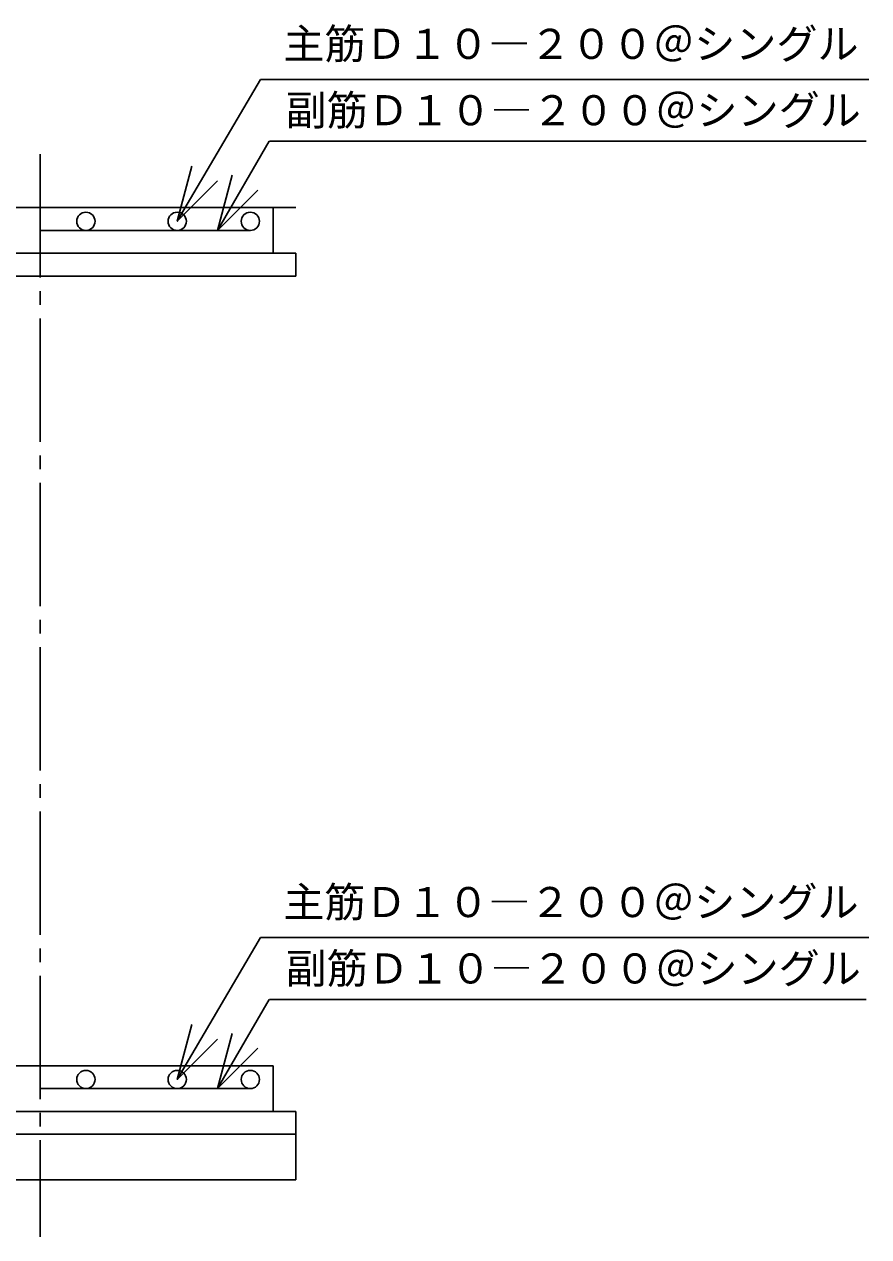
# Model space of a CAD drawing. Units: millimetres, scale not verified. Extents: x -8910 to 8910, y -6308 to 6308.
# Drawn here: x 949 to 2798, y -21 to 2635 of the extents above; entities that cross this region are included whole.
import ezdxf
from ezdxf.enums import TextEntityAlignment as Align

# ---------------------------------------------------------------- set-up
doc = ezdxf.new("R2010")
doc.units = ezdxf.units.MM
doc.header["$LTSCALE"] = 30
doc.linetypes.add('CHAIN2', pattern=[12, 9, -1, 1, -1])
for name, color, linetype, lineweight in [('0-4_機器', 2, 'Continuous', 25), ('0-6_製作', 5, 'Continuous', 25), ('0-8_08', 2, 'Continuous', 25)]:
    doc.layers.add(name, color=color, linetype=linetype, lineweight=lineweight)
doc.styles.add('ＭＳ ゴシック', font='')
doc.styles.get('ＭＳ ゴシック').set_extended_font_data('MS Gothic')

msp = doc.modelspace()

# ---------------------------------------------------------------- linework, layer by layer
at = {"layer": '0-4_機器', "linetype": 'CHAIN2'}
msp.add_line((983.85, 2350.54), (983.85, -20.76), dxfattribs=at)
at = {"layer": '0-4_機器'}
for p, q in [((443.85, 2233.74), (1543.85, 2233.74)), ((1493.85, 2233.74), (1493.85, 2133.74)), ((423.85, 2133.74), (1543.85, 2133.74)), ((1543.85, 2133.74), (1543.85, 2083.74)), ((423.85, 2083.74), (1543.85, 2083.74)), ((1493.85, 353.74), (473.85, 353.74)), ((1493.85, 353.74), (1493.85, 253.74)), ((1543.85, 253.74), (423.86, 253.74)), ((1543.85, 253.74), (1543.85, 103.74)), ((1543.85, 103.74), (423.86, 103.74))]:
    msp.add_line(p, q, dxfattribs=at)
at = {"layer": '0-6_製作', "color": 4}
for p, q in [((1283.85, 2203.74), (1466.13, 2514.6)), ((1466.13, 2514.6), (2798.07, 2514.6)), ((1372.16, 2183.74), (1485.26, 2378.95)), ((1485.7, 2379.2), (2792.36, 2379.2)), ((1283.85, 323.74), (1466.14, 634.6)), ((1466.14, 634.6), (2798.07, 634.6)), ((1372.16, 303.74), (1485.27, 498.95)), ((1485.7, 499.2), (2792.36, 499.2))]:
    msp.add_line(p, q, dxfattribs=at)
at = {"layer": '0-6_製作', "color": 3}
for p, q in [((983.85, 2183.74), (1444.2, 2183.74)), ((983.86, 303.74), (1440.15, 303.74))]:
    msp.add_line(p, q, dxfattribs=at)
at = {"layer": '0-6_製作', "color": 4}
for points in [[(1316.2, 2324.48), (1283.85, 2203.74), (1372.24, 2292.13)], [(1404.51, 2304.48), (1372.16, 2183.74), (1460.55, 2272.13)], [(1316.21, 444.49), (1283.85, 323.74), (1372.24, 412.13)], [(1404.51, 424.48), (1372.16, 303.74), (1460.55, 392.13)]]:
    msp.add_lwpolyline(points, dxfattribs=at)
at = {"layer": '0-6_製作', "color": 3}
for centre in [(1083.85, 2203.74), (1283.85, 2203.74), (1443.85, 2203.74), (1083.85, 323.74), (1283.85, 323.74), (1443.85, 323.74)]:
    msp.add_circle(centre, 20, dxfattribs=at)
at = {"layer": '0-8_08'}
msp.add_line((1543.85, 203.74), (423.86, 203.74), dxfattribs=at)

# ---------------------------------------------------------------- texts
at = {"layer": '0-6_製作', "color": 4, "style": 'ＭＳ ゴシック'}
for s, p in [('主筋Ｄ１０―２００＠シングル\u3000', (1516.13, 2539.6)), ('副筋Ｄ１０―２００＠シングル\u3000', (1521.03, 2394.2)), ('主筋Ｄ１０―２００＠シングル\u3000', (1516.14, 659.6)), ('副筋Ｄ１０―２００＠シングル\u3000', (1521.03, 514.2))]:
    msp.add_text(s, height=65.98, dxfattribs=at).set_placement(p, align=Align.BOTTOM_LEFT)

doc.saveas('drawing.dxf')
